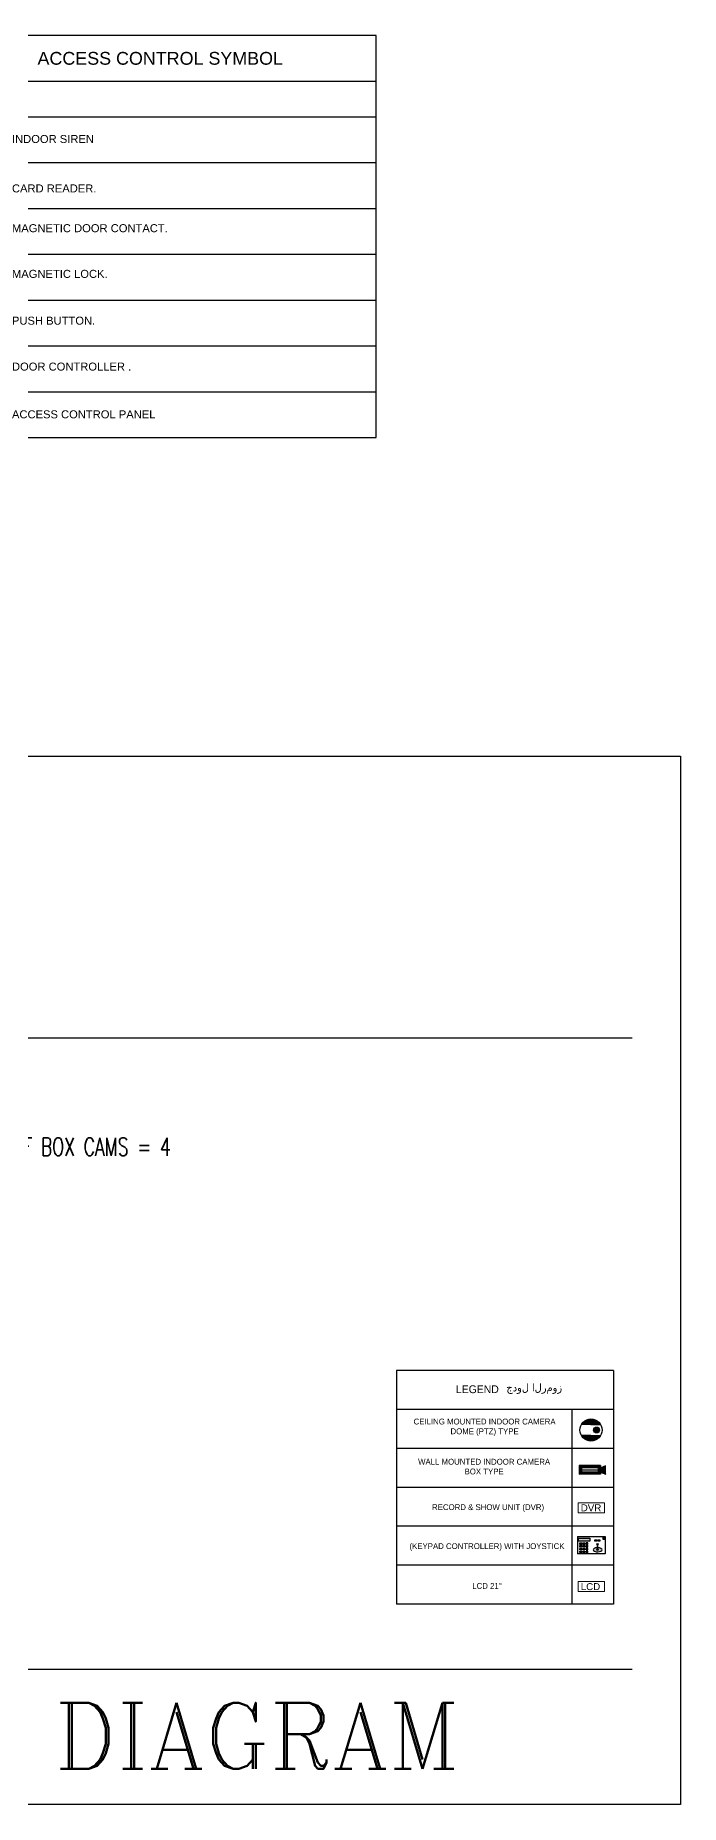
# Model space of a CAD drawing. Extents: x -15 to 352, y 223 to 399.
# Drawn here: x 289.3 to 352.1, y 223.3 to 395.6 of the extents above; entities that cross this region are included whole.
import ezdxf
from ezdxf.enums import TextEntityAlignment as Align

# ---------------------------------------------------------------- set-up
doc = ezdxf.new("R2010")
doc.units = 0
doc.header["$LTSCALE"] = 0.15
doc.linetypes.add('DASHED2', pattern=[9.525, 6.35, -3.175])
doc.layers.get('0').update_dxf_attribs({"color": 252})
for name, color, linetype, lineweight in [('0TV', 3, 'Continuous', 0), ('computer', 2, 'Continuous', 0), ('COMPUTER BLOCKS', 3, 'Continuous', 0), ('E-LC-Access-PB', 4, 'Continuous', 13), ('socket connection', 5, 'DASHED2', 0), ('wall', 252, 'Continuous', 30)]:
    doc.layers.add(name, color=color, linetype=linetype, lineweight=lineweight)
for name, color, linetype in [('E-LC-ACCESS', 4, 'Continuous'), ('E-LC-ACCESS CONTROL-ACCESS CONTROLE PANEL', 1, 'Continuous'), ('E-LC-ACCESS-ES', 4, 'Continuous'), ('E-LC-ACCESS-INDOOR SIREN', 4, 'Continuous'), ('E-LC-ACCESS-LEGEND', 1, 'Continuous'), ('E-LC-FIRE-ANNO-TEXT', 2, 'Continuous'), ('E-LC-FIRE-SYM', 230, 'Continuous'), ('TTTTTT', 171, 'Continuous')]:
    doc.layers.add(name, color=color, linetype=linetype)
doc.styles.add('ARIAL', font='SAS_____.PFB', dxfattribs={"width": 3, "height": 0.3})
doc.styles.add('ELECTRIC ENGLISH', font='romanc.shx', dxfattribs={"width": 0.7})
doc.styles.add('ROMANC', font='romanc.shx')
doc.styles.add('الجمعية$0$ARIEL', font='arial.ttf', dxfattribs={"width": 0.75})

# ---------------------------------------------------------------- blocks, each defined once
blk = doc.blocks.new('E-C.R')
at = {"layer": 'E-LC-ACCESS'}
blk.add_hatch(color=256, dxfattribs=at).paths.add_polyline_path([(-172, 175, 0.063254), (-175, 150), (-175, 125), (175, 125), (175, 150, 0.063254), (172, 175)])
for p, q in [((-175, 150), (-175, 100)), ((75, 250), (-75, 250)), ((-75, 0), (75, 0)), ((175, 100), (175, 150))]:
    blk.add_line(p, q, dxfattribs=at)
for points in [[(175, 125), (-175, 125)], [(172, 175), (-172, 175)]]:
    blk.add_lwpolyline(points, dxfattribs=at)
for centre, start, end in [((-75, 150), 90, 180), ((-75, 100), 180, 270), ((75, 150), 0, 90), ((75, 100), 270, 0)]:
    blk.add_arc(centre, 100, start, end, dxfattribs=at)
blk = doc.blocks.new('SIREN.')
at = {"layer": 'E-LC-ACCESS-INDOOR SIREN'}
h = blk.add_hatch(dxfattribs=at)
h.set_pattern_fill('ANSI31', color=256, scale=5.184, angle=270, style=0)
h.set_pattern_definition([(315, (701.1037, 517.90305), (0.4582052, 0.4582052), [])])
edge = h.paths.add_edge_path()
edge.add_line((4.98, 1.79), (-4.98, 1.79))
edge.add_ellipse((0, 1.79), major_axis=(4.98, 0), ratio=0.35945, start_angle=0, end_angle=180, ccw=False)
at = {"layer": 'E-LC-ACCESS-INDOOR SIREN', "color": 4, "lineweight": 25}
for p, q in [((-4.98, 1.79), (-4.98, 0)), ((4.98, 1.79), (-4.98, 1.79)), ((-4.98, 0), (4.98, 0)), ((4.98, 0), (4.98, 1.79))]:
    blk.add_line(p, q, dxfattribs=at)
at = {"layer": 'E-LC-ACCESS-INDOOR SIREN'}
blk.add_ellipse((0, 1.79), major_axis=(4.98, 0), ratio=0.35945, start_param=0, end_param=3.141593, dxfattribs=at)
blk = doc.blocks.new('DS.')
at = {"layer": 'E-LC-ACCESS-ES', "color": 4, "lineweight": 25}
for p, q in [((-4.16, 0), (-4.16, 3.57)), ((-4.16, 3.57), (4.16, 3.57)), ((4.16, 0), (-4.16, 0)), ((4.16, 3.57), (4.16, 0))]:
    blk.add_line(p, q, dxfattribs=at)
blk = doc.blocks.new('E-D.U.B')
at = {"layer": 'E-LC-Access-PB'}
blk.add_hatch(color=256, dxfattribs=at).paths.add_polyline_path([(50, 0, 1), (-50, 0, 1)])
for radius in [125, 50]:
    blk.add_circle((0, 0), radius, dxfattribs=at)
blk = doc.blocks.new('DOOR CONTROL.')
at = {"layer": 'E-LC-ACCESS'}
blk.add_lwpolyline([(-2.76, -2.76), (2.76, -2.76), (2.76, 2.76), (-2.76, 2.76)], close=True, dxfattribs=at)
for points in [[(2.76, 2.76), (-2.76, -2.76)], [(-2.76, 2.76), (2.76, -2.76)]]:
    blk.add_lwpolyline(points, dxfattribs=at)
blk = doc.blocks.new('ACCESS CONTROL PANEL')
at = {"layer": 'E-LC-ACCESS CONTROL-ACCESS CONTROLE PANEL', "color": 1}
blk.add_lwpolyline([(178, 389), (-600, 389), (-600, 0), (178, 0), (178, 389)], dxfattribs=at)
at = {"layer": 'E-LC-ACCESS CONTROL-ACCESS CONTROLE PANEL', "color": 2, "linetype": 'Continuous', "style": 'ARIAL'}
blk.add_text('A.C.P', height=200, dxfattribs=at).set_placement((-574, 107))
blk = doc.blocks.new('assddfgg')
at = {"layer": 'E-LC-FIRE-SYM', "color": 230}
for p, q in [((-357.829, 529.994), (-371.283, 529.994)), ((-371.283, 529.994), (-371.283, 517.428)), ((-357.829, 517.428), (-357.829, 529.994))]:
    blk.add_line(p, q, dxfattribs=at)
for points in [[(-371.283, 528.562), (-357.829, 528.562)], [(-369.339, 528.562), (-369.339, 517.428)], [(-371.283, 527.453), (-357.829, 527.453)], [(-371.283, 526.021), (-357.829, 526.021)], [(-371.283, 524.589), (-357.829, 524.589)], [(-371.283, 523.157), (-357.829, 523.157)], [(-371.283, 521.725), (-357.829, 521.725)], [(-371.283, 520.293), (-357.829, 520.293)], [(-371.283, 518.86), (-357.829, 518.86)], [(-371.283, 517.428), (-357.829, 517.428)]]:
    blk.add_lwpolyline(points, dxfattribs=at)
for name, p, xscale, yscale, zscale in [('SIREN.', (-370.311, 526.603), 0.075, 0.075, 0.075), ('DS.', (-370.315, 523.745), 0.0749914952892371, 0.0749914952892371, 0.0749914952892371), ('DS.', (-370.334, 522.301), 0.0749914952892371, 0.0749914952892371, 0.0749914952892371)]:
    blk.add_blockref(name, p, dxfattribs=dict(xscale=xscale, yscale=yscale, zscale=zscale))
at = {"layer": 'E-LC-ACCESS', "xscale": 0.0749914952892371, "yscale": 0.0749914952892371, "zscale": 0.0749914952892371}
blk.add_blockref('DOOR CONTROL.', (-370.311, 519.577), dxfattribs=at)
at = {"layer": 'E-LC-ACCESS CONTROL-ACCESS CONTROLE PANEL', "xscale": 0.0015, "yscale": 0.0015, "zscale": 0.0015}
blk.add_blockref('ACCESS CONTROL PANEL', (-370.061, 517.763), dxfattribs=at)
at = {"layer": 'E-LC-ACCESS-LEGEND', "xscale": 0.0015, "yscale": 0.0015, "zscale": 0.0015}
for name, p in [('E-C.R', (-370.311, 525.043)), ('E-D.U.B', (-370.311, 521.009))]:
    blk.add_blockref(name, p, dxfattribs=at)
at = {"layer": 'E-LC-ACCESS', "color": 2, "lineweight": 20, "style": 'ARIAL'}
blk.add_text('D.C', height=0.25, dxfattribs=at).set_placement((-370.104, 519.921))
at = {"layer": 'E-LC-ACCESS-LEGEND', "color": 2, "lineweight": 20, "style": 'ARIAL'}
for s, p in [('INDOOR SIREN', (-369.207, 526.632)), ('C.R', (-370.17, 525.577)), ('CARD READER.', (-369.207, 525.088)), ('M.C', (-370.127, 524.149)), ('MAGNETIC DOOR CONTACT.', (-369.207, 523.845)), ('M.L', (-370.146, 522.661)), ('MAGNETIC LOCK.', (-369.207, 522.418)), ('P.B', (-370.161, 521.238)), ('PUSH BUTTON.', (-369.207, 520.956)), ('DOOR CONTROLLER .', (-369.207, 519.521)), ('ACCESS CONTROL PANEL', (-369.207, 518.03))]:
    blk.add_text(s, height=0.25, dxfattribs=at).set_placement(p)
at = {"layer": 'E-LC-FIRE-ANNO-TEXT', "linetype": 'Continuous', "style": 'ARIAL'}
for s, height, p in [('ACCESS CONTROL SYMBOL ', 0.4, (-364.497, 529.077)), ('SYMBOL', 0.3, (-370.322, 527.85))]:
    blk.add_text(s, height=height, dxfattribs=at).set_placement(p, align=Align.CENTER)
blk = doc.blocks.new('djdjfg')
h = blk.add_hatch(color=256)
h.set_gradient(color1=(0, 255, 0), color2=(77, 255, 77), one_color=1, tint=0.65, name='INVCYLINDER')
h.paths.add_polyline_path([(704.38, 132.64), (705.93, 132.64, 0.57735), (702.84, 132.64)])
h.paths.add_polyline_path([(705.76, 131.74, 1), (704.79, 131.74, 1)])
h.paths.add_polyline_path([(705.93, 130.85), (704.38, 130.85), (702.84, 130.85, 0.57735)])
h = blk.add_hatch(color=256)
h.set_gradient(color1=(0, 255, 0), color2=(36, 255, 36), one_color=1, tint=0.57, name='INVCYLINDER')
h.paths.add_polyline_path([(705.74, 125.78), (705.55, 125.61), (705.55, 124.92), (705.74, 124.75), (705.74, 125.27)])
h.paths.add_polyline_path([(705.74, 125.78), (702.66, 125.78), (702.85, 125.61), (705.55, 125.61)])
h.paths.add_polyline_path([(702.85, 125.61), (702.66, 125.78), (702.66, 124.75), (702.85, 124.92)])
h.paths.add_polyline_path([(705.55, 124.92), (702.85, 124.92), (702.66, 124.75), (705.74, 124.75)])
h = blk.add_hatch(color=256)
h.set_gradient(color1=(0, 255, 0), color2=(36, 255, 36), one_color=1, tint=0.57, name='INVCYLINDER')
h.paths.add_polyline_path([(706.81, 125.96), (705.92, 125.61), (705.92, 124.92), (706.81, 124.58)])
h = blk.add_hatch(color=256)
h.set_gradient(color1=(0, 255, 0), color2=(46, 255, 46), one_color=1, tint=0.59, name='INVCYLINDER')
h.paths.add_polyline_path([(706.59, 114.16), (706.59, 114.34), (706.33, 114.34), (706.33, 114.16)])
h.paths.add_polyline_path([(706.59, 113.97), (706.59, 114.16), (706.33, 114.16), (706.33, 113.97)])
h.paths.add_polyline_path([(702.35, 114.18), (702.35, 113.69), (704.21, 113.69), (704.21, 114.18)])
edge = h.paths.add_edge_path()
edge.add_ellipse((705.44, 113.21), major_axis=(-0.159, 0), ratio=0.658122, start_angle=0, end_angle=360)
edge = h.paths.add_edge_path()
edge.add_ellipse((705.44, 112.32), major_axis=(-0.18, 0), ratio=0.356772, start_angle=-71.2016, end_angle=249.0979, ccw=False)
edge.add_line((705.38, 112.38), (705.38, 112.64))
edge.add_ellipse((705.46, 112.3), major_axis=(0.738, 0), ratio=0.454546, start_angle=96.052, end_angle=446.5593)
edge.add_line((705.5, 112.64), (705.5, 112.38))
for p, q in [((672.81, 141.4), (672.81, 103.46)), ((708.02, 141.4), (672.81, 141.4)), ((708.02, 141.4), (708.02, 135.08)), ((708.02, 135.08), (672.81, 135.08)), ((701.27, 135.08), (701.27, 103.46)), ((708.02, 135.08), (708.02, 103.46)), ((708.02, 128.76), (672.81, 128.76)), ((708.02, 122.43), (672.81, 122.43)), ((708.02, 116.11), (672.81, 116.11)), ((708.02, 109.78), (672.81, 109.78)), ((708.02, 103.46), (672.81, 103.46))]:
    blk.add_line(p, q)
at = {"color": 3}
for p, q in [((704.38, 132.64), (702.84, 132.64)), ((704.38, 132.64), (705.93, 132.64)), ((704.38, 130.85), (702.84, 130.85)), ((704.38, 130.85), (705.93, 130.85)), ((705.92, 125.96), (702.47, 125.96)), ((702.47, 125.96), (702.47, 124.58)), ((702.47, 125.96), (702.85, 125.61)), ((702.47, 124.58), (702.85, 124.92)), ((705.92, 124.58), (702.47, 124.58)), ((705.74, 125.78), (702.66, 125.78)), ((702.66, 125.78), (702.66, 124.75)), ((702.66, 124.75), (705.74, 124.75)), ((705.55, 125.61), (702.85, 125.61)), ((702.85, 125.61), (702.85, 124.92)), ((702.85, 125.27), (705.55, 125.27)), ((705.55, 124.92), (702.85, 124.92)), ((705.92, 125.96), (705.55, 125.61)), ((705.55, 125.61), (705.55, 124.92)), ((705.92, 124.58), (705.55, 124.92)), ((705.74, 125.27), (705.74, 125.78)), ((705.74, 124.75), (705.74, 125.27)), ((705.92, 125.96), (705.92, 124.58)), ((705.92, 125.61), (706.81, 125.96)), ((705.92, 124.92), (706.81, 124.58)), ((702.18, 114.47), (706.7, 114.47)), ((702.18, 114.47), (702.18, 111.66)), ((702.35, 114.18), (704.21, 114.18)), ((702.35, 113.69), (702.35, 114.18)), ((704.21, 113.69), (702.35, 113.69)), ((702.59, 113.4), (702.9, 113.4)), ((702.59, 113.17), (702.59, 113.4)), ((702.9, 113.17), (702.59, 113.17)), ((702.59, 112.97), (702.9, 112.97)), ((702.59, 112.74), (702.59, 112.97)), ((702.9, 112.74), (702.59, 112.74)), ((702.59, 112.51), (702.9, 112.51)), ((702.59, 112.28), (702.59, 112.51)), ((702.9, 112.28), (702.59, 112.28)), ((702.59, 112.08), (702.9, 112.08)), ((702.59, 111.85), (702.59, 112.08)), ((702.9, 113.4), (702.9, 113.17)), ((702.9, 112.97), (702.9, 112.74)), ((702.9, 112.51), (702.9, 112.28)), ((702.9, 112.08), (702.9, 111.85)), ((703.08, 113.4), (703.38, 113.4)), ((703.08, 113.17), (703.08, 113.4)), ((703.38, 113.17), (703.08, 113.17)), ((703.08, 112.97), (703.38, 112.97)), ((703.08, 112.74), (703.08, 112.97)), ((703.38, 112.74), (703.08, 112.74)), ((703.08, 112.51), (703.38, 112.51)), ((703.08, 112.28), (703.08, 112.51)), ((703.38, 112.28), (703.08, 112.28)), ((703.08, 112.08), (703.38, 112.08)), ((703.08, 111.85), (703.08, 112.08)), ((703.38, 113.4), (703.38, 113.17)), ((703.38, 112.97), (703.38, 112.74)), ((703.38, 112.51), (703.38, 112.28)), ((703.38, 112.08), (703.38, 111.85)), ((703.87, 113.4), (703.57, 113.4)), ((703.57, 113.4), (703.57, 113.17)), ((703.57, 113.17), (703.87, 113.17)), ((703.87, 112.97), (703.57, 112.97)), ((703.57, 112.97), (703.57, 112.74)), ((703.57, 112.74), (703.87, 112.74)), ((703.87, 112.51), (703.57, 112.51)), ((703.57, 112.51), (703.57, 112.28)), ((703.57, 112.28), (703.87, 112.28)), ((703.87, 112.08), (703.57, 112.08)), ((703.57, 112.08), (703.57, 111.85)), ((703.87, 113.17), (703.87, 113.4)), ((703.87, 112.74), (703.87, 112.97)), ((703.87, 112.28), (703.87, 112.51)), ((703.87, 111.85), (703.87, 112.08)), ((704.21, 114.18), (704.21, 113.69)), ((705.03, 113.91), (705.34, 113.91)), ((705.03, 113.68), (705.03, 113.91)), ((705.34, 113.68), (705.03, 113.68)), ((705.34, 113.91), (705.34, 113.68)), ((705.38, 113.11), (705.38, 112.29)), ((705.38, 112.29), (705.5, 112.29)), ((705.5, 113.91), (705.8, 113.91)), ((705.5, 113.68), (705.5, 113.91)), ((705.8, 113.68), (705.5, 113.68)), ((705.5, 112.29), (705.5, 113.11)), ((705.8, 113.91), (705.8, 113.68)), ((706.33, 114.34), (706.59, 114.34)), ((706.33, 113.97), (706.33, 114.34)), ((706.33, 114.16), (706.59, 114.16)), ((706.59, 113.97), (706.33, 113.97)), ((706.59, 114.34), (706.59, 113.97)), ((706.7, 114.47), (706.7, 111.66)), ((706.7, 111.66), (702.18, 111.66)), ((702.9, 111.85), (702.59, 111.85)), ((703.38, 111.85), (703.08, 111.85)), ((703.57, 111.85), (703.87, 111.85))]:
    blk.add_line(p, q, dxfattribs=at)
for centre, radius in [((704.38, 131.74), 1.79), ((705.28, 131.74), 0.485)]:
    blk.add_circle(centre, radius, dxfattribs=at)
for centre, major_axis, ratio, start_param, end_param in [((705.46, 112.3), (0.738, 0), 0.454546, 1.676424, 7.79393), ((705.44, 112.32), (-0.18, 0), 0.356772, -1.242701, 4.347578)]:
    blk.add_ellipse(centre, major_axis=major_axis, ratio=ratio, start_param=start_param, end_param=end_param, dxfattribs=at)
blk.add_ellipse((705.44, 113.21), major_axis=(-0.159, 0), ratio=0.658122, dxfattribs=at)
at = {"layer": 'COMPUTER BLOCKS'}
for p, q in [((702.3, 119.9), (706.56, 119.9)), ((702.3, 118.31), (702.3, 119.9)), ((706.56, 118.31), (702.3, 118.31)), ((706.56, 119.9), (706.56, 118.31)), ((702.3, 107.12), (706.56, 107.12)), ((702.3, 105.52), (702.3, 107.12)), ((706.56, 107.12), (706.56, 105.52)), ((706.56, 105.52), (702.3, 105.52))]:
    blk.add_line(p, q, dxfattribs=at)
at = {"layer": 'wall', "lineweight": 5}
for p, q in [((706.56, 119.9), (702.3, 119.9)), ((706.56, 107.12), (702.3, 107.12))]:
    blk.add_line(p, q, dxfattribs=at)
at = {"color": 5, "width": 26.4992, "attachment_point": 5}
for s, insert, char_height in [('LEGEND', (685.93, 138.35), 1.265), ('جدول الرموز', (695.17, 138.44), 1.2649)]:
    blk.add_mtext(s, dxfattribs=dict(at, insert=insert, char_height=char_height))
at = {"color": 1, "width": 26.4992, "attachment_point": 5}
for s, insert, char_height in [('CEILING MOUNTED INDOOR CAMERA \\PDOME (PTZ) TYPE', (687.11, 132.18), 0.9487), ('WALL MOUNTED INDOOR CAMERA \\PBOX TYPE ', (687.03, 125.79), 0.9487), (' RECORD & SHOW UNIT (DVR)', (687.5, 119.07), 0.9487), ('(KEYPAD CONTROLLER) WITH JOYSTICK  ', (687.5, 112.74), 0.9487), ("LCD 21''", (687.5, 106.42), 0.949)]:
    blk.add_mtext(s, dxfattribs=dict(at, insert=insert, char_height=char_height))
at = {"layer": '0TV', "style": 'الجمعية$0$ARIEL'}
for s, p in [('DVR', (702.72, 118.54)), ('LCD', (702.72, 105.75))]:
    blk.add_text(s, height=1.131, rotation=0.0052, dxfattribs=at).set_placement(p)

msp = doc.modelspace()

# ---------------------------------------------------------------- linework, layer by layer
at = {"layer": 'socket connection', "color": 2, "linetype": 'ByBlock', "lineweight": -2}
for p, q in [((174.32742, 297.9344), (347.38093, 297.94858)), ((173.96774, 236.4383), (347.38093, 236.45289))]:
    msp.add_line(p, q, dxfattribs=at)
msp.add_lwpolyline([(169.2905, 325.39672), (352.10502, 325.39672), (352.10502, 223.26494), (169.2905, 223.26494)], close=True, dxfattribs=at)

# ---------------------------------------------------------------- block references
for name, p, xscale, yscale, zscale in [('assddfgg', (1438.0315, -1256.73535), 3.11763510349715, 3.11763510349715, 3.11763510349715), ('djdjfg', (-79.25232, 180.70919), 0.6, 0.6, 0.6)]:
    msp.add_blockref(name, p, dxfattribs=dict(xscale=xscale, yscale=yscale, zscale=zscale))

# ---------------------------------------------------------------- texts
at = {"layer": 'computer', "color": 6, "style": 'ELECTRIC ENGLISH', "width": 0.7}
msp.add_text('NUMBER OF BOX CAMS = 4', height=1.7575696, rotation=0.0051626, dxfattribs=at).set_placement((290.82342, 287.34355), align=Align.MIDDLE_CENTER)
at = {"layer": 'TTTTTT', "color": 3, "style": 'ROMANC'}
msp.add_text('CCTV SYSTEM RISER DIAGRAM', height=6.430725, dxfattribs=at).set_placement((262.48828, 229.96663), align=Align.MIDDLE)

doc.saveas('drawing.dxf')
